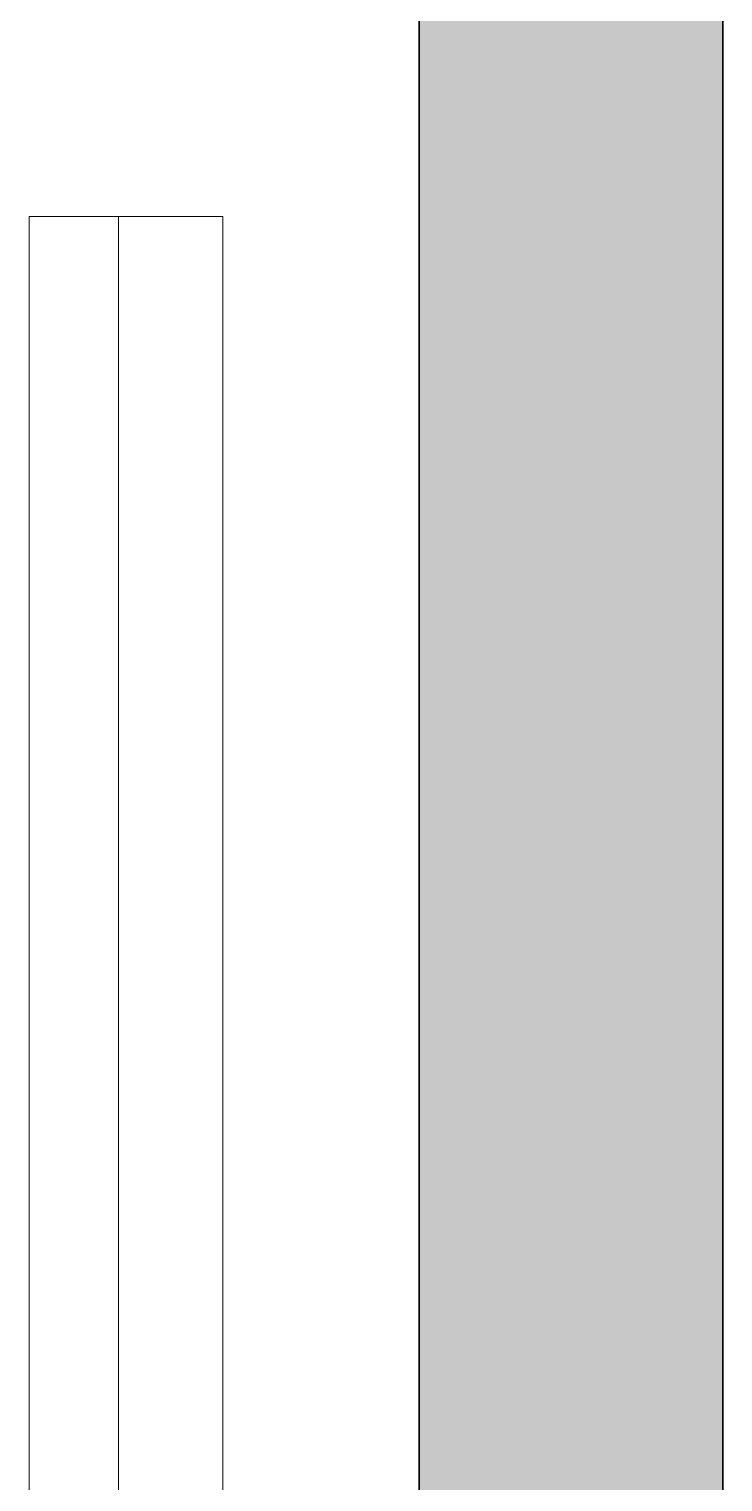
# Model space of a CAD drawing. Header units: millimetres. Extents: x 155927 to 317870, y -36033 to 97293.
# Drawn here: x 159483.8 to 159716.7, y 32060.6 to 32548.1 of the extents above; entities that cross this region are included whole.
import ezdxf

# ---------------------------------------------------------------- set-up
doc = ezdxf.new("R2010")
doc.units = ezdxf.units.MM
doc.header["$MEASUREMENT"] = 0
for name, color, linetype, lineweight in [('A-WALL-PATT', 7, 'CONTINUOUS', 9), ('I-FURN', 8, 'CONTINUOUS', 9), ('I-WALL', 7, 'CONTINUOUS', 9)]:
    doc.layers.add(name, color=color, linetype=linetype, lineweight=lineweight)

msp = doc.modelspace()

# ---------------------------------------------------------------- hatches: boundary and pattern name
at = {"layer": 'A-WALL-PATT'}
msp.add_hatch(color=256, dxfattribs=at).paths.add_polyline_path([(159614.74, 29907.61), (159716.74, 29907.61), (159716.74, 34245.61), (159614.74, 34245.61), (159614.74, 30208)], flags=0)

# ---------------------------------------------------------------- linework, layer by layer
at = {"layer": 'I-FURN'}
for p, q in [((159483.83, 32485.19), (159513.83, 32485.19)), ((159483.83, 30085.19), (159483.83, 32485.19)), ((159513.83, 32485.19), (159513.83, 30085.19)), ((159548.83, 32485.19), (159513.83, 32485.19)), ((159513.83, 32485.19), (159513.83, 30085.19)), ((159548.83, 30085.19), (159548.83, 32485.19))]:
    msp.add_line(p, q, dxfattribs=at)
at = {"layer": 'I-WALL', "lineweight": 30}
for p, q in [((159614.74, 34245.61), (159614.74, 29907.61)), ((159716.74, 29907.61), (159716.74, 34245.61))]:
    msp.add_line(p, q, dxfattribs=at)

doc.saveas('drawing.dxf')
